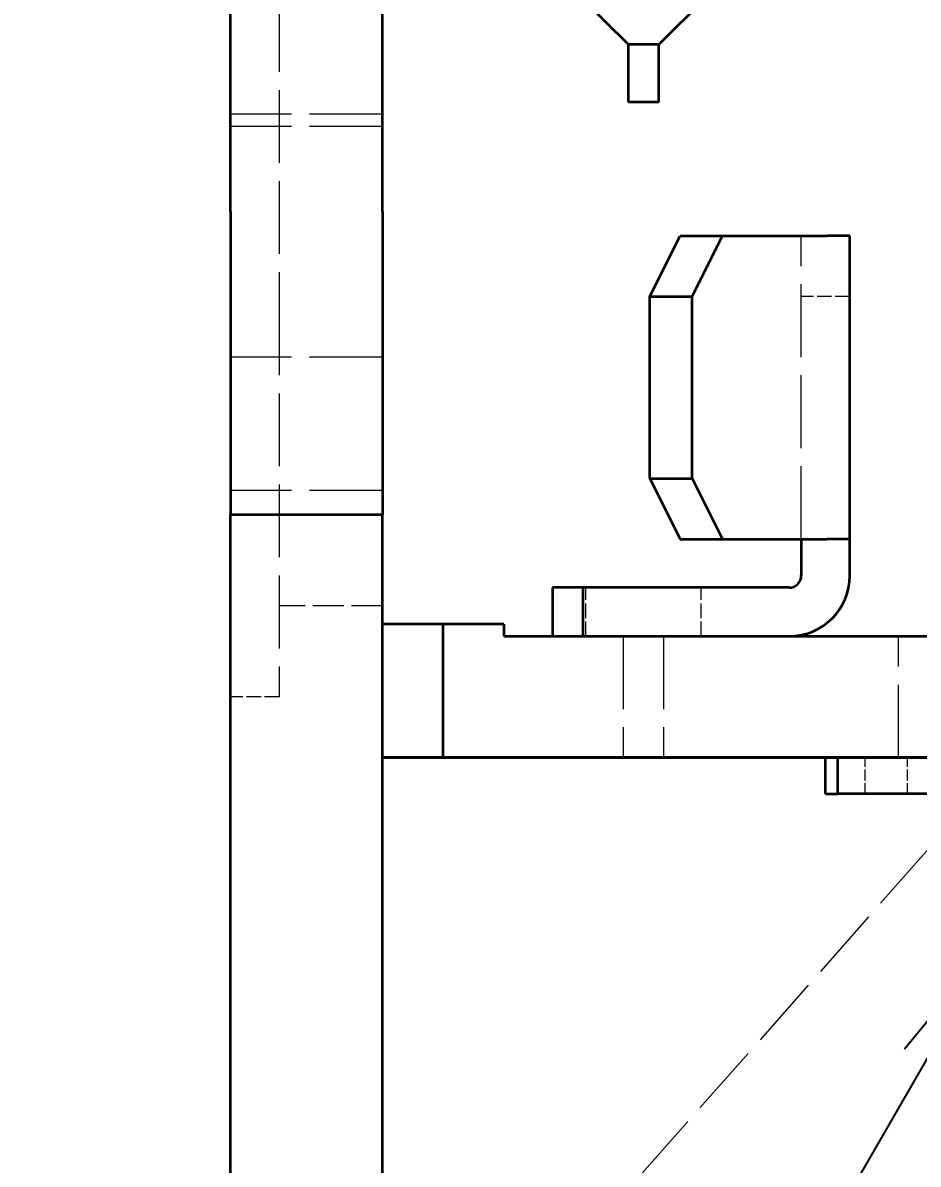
# Model space of a CAD drawing. Extents: x 0 to 18500, y -51 to 3802.
# Drawn here: x 1126.4 to 1273.9, y 1388.3 to 1576.4 of the extents above; entities that cross this region are included whole.
import ezdxf

# ---------------------------------------------------------------- set-up
doc = ezdxf.new("R2010")
doc.units = 0
doc.header["$MEASUREMENT"] = 0
doc.linetypes.add('DASHED', pattern=[15, 12, -3])
doc.linetypes.add('HIDDEN-HOKUTO', pattern=[3.8, 2.5, -1.3])
doc.layers.get('0').update_dxf_attribs({"linetype": 'CONTINUOUS'})
doc.layers.get('DEFPOINTS').update_dxf_attribs({"linetype": 'CONTINUOUS'})
doc.layers.add('AM_HID', color=1, linetype='HIDDEN-HOKUTO')
doc.layers.add('WORD_DIM', color=253, linetype='CONTINUOUS')
doc.styles.get("Standard").update_dxf_attribs({"font": 'romans.shx', "bigfont": 'bigfont.shx'})
doc.dimstyles.new('1-8', dxfattribs={"dimscale": 8, "dimtxt": 3.5, "dimasz": 3, "dimexe": 1, "dimexo": 0, "dimgap": 1, "dimtad": 3, "dimdsep": 46, "dimtxsty": 'Standard', "dimblk1": 'OPEN', "dimblk2": 'OPEN', "dimsah": 1, "dimcen": 0, "dimclrd": 256, "dimclre": 256, "dimclrt": 3, "dimadec": 0, "dimazin": 0, "dimtfac": 1, "dimtmove": 0, "dimatfit": 3, "dimldrblk": 'OPEN', "dimfxl": 0, "dimtolj": 1, "dimtzin": 0, "dimarcsym": 0})

# ---------------------------------------------------------------- blocks, each defined once
blk = doc.blocks.new('_OPEN')
at = {"color": 0}
for p, q in [((-1, 0.1667), (0, 0)), ((-1, -0.1667), (0, 0)), ((0, 0), (-1, 0))]:
    blk.add_line(p, q, dxfattribs=at)
blk = doc.blocks.new('*D1561')
at = {"layer": 'DEFPOINTS', "color": 0, "linetype": 'Continuous'}
for p in [(1160.62, 1690.3), (959.58, 1192.3), (1272.13, 1192.3)]:
    blk.add_point(p, dxfattribs=at)
at = {"layer": 'WORD_DIM', "linetype": 'Continuous', "lineweight": -2}
for p, q in [((1160.62, 1690.3), (951.58, 1690.3)), ((959.58, 1666.3), (959.58, 1216.3)), ((1272.13, 1192.3), (951.58, 1192.3))]:
    blk.add_line(p, q, dxfattribs=at)
at = {"layer": 'WORD_DIM', "linetype": 'Continuous', "lineweight": -2, "xscale": 24, "yscale": 24, "zscale": 24}
for p, rotation in [((959.58, 1690.3), 90), ((959.58, 1192.3), 270)]:
    blk.add_blockref('_OPEN', p, dxfattribs=dict(at, rotation=rotation))
at = {"layer": 'WORD_DIM', "color": 3, "linetype": 'Continuous', "insert": (937.58, 1441.3), "char_height": 28, "attachment_point": 5, "rotation": 90}
blk.add_mtext('\\A1;498', dxfattribs=at)
blk = doc.blocks.new('aa1')
for p, q in [((-0.4, 0.0667), (0, 0)), ((0, 0), (-1, 0)), ((-0.4, -0.0667), (0, 0))]:
    blk.add_line(p, q)
blk = doc.blocks.new('aa2')
blk.add_circle((0, 0), 1)
blk = doc.blocks.new('*D1571')
at = {"layer": 'DEFPOINTS', "color": 0, "linetype": 'Continuous'}
for p in [(1287.11, 1426.12), (984.96, 902.77), (984.96, 902.77)]:
    blk.add_point(p, dxfattribs=at)
at = {"layer": 'WORD_DIM', "linetype": 'Continuous', "lineweight": -2}
blk.add_line((1257.11, 1374.16), (1014.96, 954.74), dxfattribs=at)
at = {"layer": 'WORD_DIM', "linetype": 'Continuous', "lineweight": -2, "xscale": 60, "yscale": 60, "zscale": 60}
for name, p, rotation in [('aa1', (1287.11, 1426.12), 59.99999999999994), ('aa2', (984.96, 902.77), 240)]:
    blk.add_blockref(name, p, dxfattribs=dict(at, rotation=rotation))
at = {"layer": 'WORD_DIM', "color": 3, "linetype": 'Continuous', "insert": (1136.03, 1164.45), "char_height": 0.000008, "attachment_point": 5, "rotation": 60}
blk.add_mtext('\\A1;604.3', dxfattribs=at)

msp = doc.modelspace()

# ---------------------------------------------------------------- linework, layer by layer
at = {"color": 7, "lineweight": 35}
for p, q in [((1160.62427, 1545.30303), (1160.62415, 1610.30303)), ((1185.62427, 1545.30309), (1185.62415, 1610.30309)), ((1160.62415, 1545.30303), (1160.62427, 1495.30303)), ((1185.62415, 1545.30309), (1185.62427, 1495.30309)), ((1262.62403, 1491.30333), (1262.6239, 1541.30333)), ((1229.69568, 1501.30321), (1229.69568, 1531.30321)), ((1236.6239, 1501.30327), (1236.6239, 1531.30327)), ((1160.62476, 1225.30309), (1160.62415, 1495.30309)), ((1185.62415, 1495.30309), (1160.62415, 1495.30309)), ((1252.62403, 1483.30333), (1218.62403, 1483.30321)), ((1185.62415, 1455.30309), (1185.62403, 1477.30309)), ((1195.62403, 1455.30315), (1195.62403, 1477.30315)), ((1205.62403, 1475.30321), (1420.62403, 1475.3037)), ((1185.62427, 1455.30309), (1258.62403, 1455.30333)), ((1185.62476, 1225.30309), (1185.62427, 1455.30321)), ((1185.62476, 1257.30309), (1185.62427, 1455.30309)), ((1420.62403, 1455.3037), (1195.62403, 1455.30315)), ((1260.62415, 1455.30333), (1280.62415, 1455.30333)), ((1280.62415, 1449.30333), (1260.62415, 1449.30333))]:
    msp.add_line(p, q, dxfattribs=at)
at = {"color": 7, "lineweight": 35, "ltscale": 0.265165}
for p, q in [((1226.1366, 1572.80315), (1218.6366, 1580.30315)), ((1231.1366, 1572.80321), (1238.6366, 1580.30321))]:
    msp.add_line(p, q, dxfattribs=at)
at = {"color": 7, "lineweight": 35, "ltscale": 0.0625}
for p, q in [((1228.6366, 1572.80321), (1226.1366, 1572.80315)), ((1231.1366, 1572.80321), (1228.6366, 1572.80321)), ((1228.6366, 1563.30321), (1226.1366, 1563.30315)), ((1231.1366, 1563.30321), (1228.6366, 1563.30321))]:
    msp.add_line(p, q, dxfattribs=at)
at = {"color": 7, "lineweight": 35, "ltscale": 0.2375}
for p, q in [((1226.1366, 1563.30315), (1226.1366, 1572.80315)), ((1231.1366, 1563.30321), (1231.1366, 1572.80321))]:
    msp.add_line(p, q, dxfattribs=at)
at = {"color": 7, "lineweight": 35, "ltscale": 0.27951}
msp.add_line((1229.69568, 1531.30321), (1234.69568, 1541.30327), dxfattribs=at)
at = {"color": 7, "lineweight": 35, "ltscale": 0.173203}
for p, q in [((1234.69568, 1541.30327), (1241.62378, 1541.30327)), ((1234.6958, 1491.30327), (1241.6239, 1491.30327))]:
    msp.add_line(p, q, dxfattribs=at)
at = {"color": 7, "lineweight": 35, "ltscale": 0.279507}
msp.add_line((1236.6239, 1531.30327), (1241.62378, 1541.30327), dxfattribs=at)
at = {"color": 7, "lineweight": 35, "ltscale": 0.431219}
for p, q in [((1241.62378, 1541.30327), (1258.87256, 1541.30333)), ((1241.6239, 1491.30327), (1258.87268, 1491.30333))]:
    msp.add_line(p, q, dxfattribs=at)
at = {"color": 7, "lineweight": 35, "ltscale": 0.093784}
for p, q in [((1262.6239, 1541.30333), (1258.87256, 1541.30333)), ((1262.62403, 1491.30333), (1258.87268, 1491.30333))]:
    msp.add_line(p, q, dxfattribs=at)
at = {"color": 7, "lineweight": 35, "ltscale": 0.173206}
for p, q in [((1229.69568, 1531.30321), (1236.6239, 1531.30327)), ((1229.69568, 1501.30321), (1236.6239, 1501.30327))]:
    msp.add_line(p, q, dxfattribs=at)
at = {"color": 7, "lineweight": 35, "ltscale": 0.279508}
for p, q in [((1229.69568, 1501.30321), (1234.6958, 1491.30327)), ((1236.6239, 1501.30327), (1241.6239, 1491.30327))]:
    msp.add_line(p, q, dxfattribs=at)
at = {"color": 7, "lineweight": 35, "ltscale": 0.449997}
msp.add_line((1185.62415, 1477.30321), (1185.62415, 1495.30309), dxfattribs=at)
at = {"color": 7, "lineweight": 35, "ltscale": 0.15}
for p, q in [((1254.62403, 1491.30333), (1254.62403, 1485.30333)), ((1262.62403, 1485.30333), (1262.62403, 1491.30333)), ((1258.62415, 1449.30333), (1258.62415, 1455.30333)), ((1260.62415, 1449.30333), (1260.62415, 1455.30333))]:
    msp.add_line(p, q, dxfattribs=at)
at = {"color": 7, "lineweight": 35, "ltscale": 0.2}
for p, q in [((1213.62403, 1483.30321), (1213.62403, 1475.30321)), ((1218.62403, 1483.30321), (1218.62403, 1475.30321))]:
    msp.add_line(p, q, dxfattribs=at)
at = {"color": 7, "lineweight": 35, "ltscale": 0.125}
msp.add_line((1218.62403, 1483.30321), (1213.62403, 1483.30321), dxfattribs=at)
at = {"color": 7, "lineweight": 35, "ltscale": 0.25}
for p, q in [((1195.62403, 1477.30315), (1185.62403, 1477.30309)), ((1205.62403, 1477.30321), (1195.62403, 1477.30315))]:
    msp.add_line(p, q, dxfattribs=at)
at = {"color": 7, "lineweight": 35, "ltscale": 0.05}
for p, q in [((1205.62403, 1477.30321), (1205.62403, 1475.30321)), ((1258.62415, 1455.30333), (1260.62415, 1455.30333)), ((1258.62415, 1449.30333), (1260.62415, 1449.30333))]:
    msp.add_line(p, q, dxfattribs=at)
at = {"color": 7, "lineweight": 35, "ltscale": 0.249997}
msp.add_line((1195.62403, 1455.30315), (1185.62415, 1455.30309), dxfattribs=at)
at = {"color": 7, "lineweight": 35}
for radius, start in [(2, 270.0001478), (10, 270.1611968)]:
    msp.add_arc((1252.62403, 1485.30333), radius, start, 0.0001446, dxfattribs=at)
at = {"layer": 'AM_HID', "color": 1, "linetype": 'DASHED', "lineweight": 13}
for p, q in [((1168.62439, 1595.30297), (1168.62451, 1530.30303)), ((1185.62427, 1561.30309), (1160.62427, 1561.30297)), ((1185.62451, 1559.30303), (1160.62451, 1559.30297)), ((1254.62403, 1491.30333), (1254.6239, 1541.30333)), ((1168.62451, 1530.30303), (1168.62464, 1465.30297)), ((1185.62439, 1521.30309), (1160.62439, 1521.30297)), ((1185.62464, 1521.30303), (1160.62464, 1521.30297)), ((1185.62451, 1499.30309), (1160.62451, 1499.30297)), ((1185.62476, 1499.30303), (1160.62476, 1499.30297)), ((1185.62427, 1455.30321), (1185.62415, 1477.30321)), ((1218.62403, 1475.30321), (1252.62403, 1475.30333)), ((1225.30054, 1475.30321), (1225.30066, 1455.30321)), ((1225.30066, 1475.30321), (1225.30066, 1455.30321)), ((1225.30103, 1475.30315), (1225.30115, 1455.30315)), ((1225.30115, 1475.30315), (1225.30115, 1455.30315)), ((1225.30139, 1475.30309), (1225.30152, 1455.30309)), ((1225.30152, 1475.30309), (1225.30152, 1455.30309)), ((1231.94763, 1475.30321), (1231.94763, 1455.30321)), ((1231.94763, 1475.30321), (1231.94763, 1455.30321)), ((1231.94812, 1475.30321), (1231.94812, 1455.30321)), ((1231.94812, 1475.30321), (1231.94812, 1455.30321)), ((1231.94849, 1475.30309), (1231.94849, 1455.30309)), ((1231.94849, 1475.30309), (1231.94849, 1455.30309)), ((1270.62513, 1455.30321), (1270.62513, 1475.30321)), ((1275.62464, 1440.30333), (1200.62476, 1355.30309))]:
    msp.add_line(p, q, dxfattribs=at)
at = {"layer": 'AM_HID', "color": 1, "linetype": 'DASHED', "lineweight": 13, "ltscale": 0.0625}
for p, q in [((1228.6366, 1572.80321), (1226.1366, 1572.80315)), ((1231.1366, 1572.80321), (1228.6366, 1572.80321))]:
    msp.add_line(p, q, dxfattribs=at)
at = {"layer": 'AM_HID', "color": 1, "linetype": 'DASHED', "lineweight": 13, "ltscale": 0.2}
for p, q in [((1262.62488, 1531.30321), (1254.62488, 1531.30321)), ((1218.62464, 1483.30315), (1218.62464, 1475.30315)), ((1218.62488, 1483.30309), (1218.62488, 1475.30309)), ((1218.625, 1483.30309), (1218.625, 1475.30309)), ((1219.12415, 1475.30321), (1219.12403, 1483.30321)), ((1219.12415, 1475.30321), (1219.12415, 1483.30321)), ((1219.12464, 1475.30315), (1219.12451, 1483.30315)), ((1219.12464, 1475.30315), (1219.12464, 1483.30315)), ((1219.125, 1475.30309), (1219.12488, 1483.30309)), ((1219.125, 1475.30309), (1219.125, 1483.30309)), ((1238.12415, 1475.30327), (1238.12403, 1483.30327)), ((1238.12415, 1475.30321), (1238.12415, 1483.30321)), ((1238.12464, 1475.30321), (1238.12451, 1483.30321)), ((1238.12464, 1475.30321), (1238.12464, 1483.30321)), ((1238.125, 1475.30315), (1238.12488, 1483.30315)), ((1238.125, 1475.30315), (1238.125, 1483.30315)), ((1168.62464, 1465.30297), (1160.62464, 1465.30297))]:
    msp.add_line(p, q, dxfattribs=at)
at = {"layer": 'AM_HID', "color": 1, "linetype": 'DASHED', "lineweight": 13, "ltscale": 0.425}
msp.add_line((1185.62464, 1480.30309), (1168.62464, 1480.30297), dxfattribs=at)
at = {"layer": 'AM_HID', "color": 1, "linetype": 'DASHED', "lineweight": 13, "ltscale": 0.125}
msp.add_line((1213.62403, 1475.30321), (1218.62403, 1475.30321), dxfattribs=at)
at = {"layer": 'AM_HID', "color": 1, "linetype": 'DASHED', "lineweight": 13, "ltscale": 0.15}
for p, q in [((1260.62415, 1449.30333), (1260.62415, 1455.30333)), ((1265.12415, 1449.30333), (1265.12415, 1455.30333)), ((1265.12415, 1449.30333), (1265.12415, 1455.30333)), ((1272.12415, 1449.30333), (1272.12415, 1455.30333)), ((1272.12415, 1449.30333), (1272.12415, 1455.30333))]:
    msp.add_line(p, q, dxfattribs=at)
at = {"layer": 'AM_HID', "color": 1, "linetype": 'DASHED', "lineweight": 13}
msp.add_arc((1252.62403, 1485.30333), 10, 270.0001478, 270.1611968, dxfattribs=at)

# ---------------------------------------------------------------- dimensions: what is measured, and where the dimension line sits
at = {"layer": 'WORD_DIM', "linetype": 'Continuous'}
dim = msp.add_linear_dim(base=(959.57884, 1192.30321), p1=(1160.62403, 1690.303), p2=(1272.12574, 1192.30321), angle=90, dimstyle='1-8', dxfattribs=at)
dim.commit()
dim.dimension.update_dxf_attribs({"geometry": '*D1561', "text_midpoint": (937.57884, 1441.3031)})
at = {"layer": 'WORD_DIM', "color": 3, "linetype": 'Continuous'}
dim = msp.add_aligned_dim(p1=(1287.10765, 1426.1177), p2=(984.95541, 902.77467), distance=0, dimstyle='1-8', override={"dimtxt": 1e-06, "dimasz": 7.5, "dimgap": 0, "dimblk1": 'aa1', "dimblk2": 'aa2', "dimse1": 1, "dimse2": 1}, dxfattribs=at)
dim.commit()
dim.dimension.update_dxf_attribs({"geometry": '*D1571', "text_midpoint": (1136.03153, 1164.44619)})

doc.saveas('drawing.dxf')
